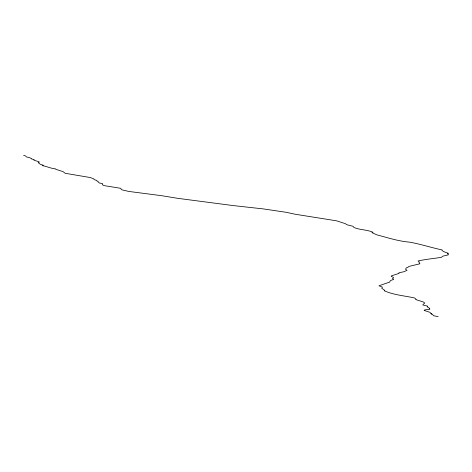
<?xml version="1.0" encoding="UTF-8"?>
<svg xmlns="http://www.w3.org/2000/svg" width="472" height="472" viewBox="0 0 472 472"><rect width="100%" height="100%" fill="white"/><g stroke="black" fill="none" stroke-linecap="round" stroke-linejoin="round"><path stroke-width="0.71" d="M438.11 316.677L433.408 315.679L432.647 314.458L431.142 314.01L431.851 313.638L430.34 313.196L430.216 312.405L424.511 310.558L424.216 310.163L425.331 309.815L429.78 309.237L429.485 308.841L429.791 308.452L427.119 306.765L427.762 306.416L427.26 305.992L422.959 305.012L423.107 304.239L424.464 303.52L424.47 302.735L423.136 301.897L415.785 299.596L416.027 299.224L414.593 297.974C404.528 295.732 393.772 295.041 384.208 290.74L384.786 290.363L381.748 288.262L382.403 287.129L378.945 285.784L389.866 281.996L389.943 281.194L390.763 280.445L393.701 279.418L392.498 278.586L393.453 277.843L393.353 277.436L391.182 276.179L391.624 275.796L399.023 273.406L398.793 272.993L399.572 272.651L404.197 271.677L406.398 270.592L407.041 270.238L405.572 269.394L406.262 267.86L407.643 267.518L408.97 266.42L419.909 263.789L419.018 262.562L419.455 262.178L418.092 260.957C425.779 259.246 433.62 258.556 441.432 257.323L442.689 256.196L448.229 254.886L448.4 254.491L447.468 253.665L448.382 253.328L443.42 251.541L441.987 250.29L442.093 249.912C431.166 247.629 420.641 244.095 409.661 242.16C398.25 241.21 387.642 237.67 376.721 234.808L371.93 232.625L373.045 232.277C367.009 229.604 360.012 230.012 353.976 227.498L353.015 226.294L347.274 224.849L345.103 223.586L336.583 220.831L295.313 214.264L286.044 212.276L263.193 208.895L232.962 205.55L177.968 198.358L161.4 195.662L128.762 191.431L122.342 189.956L121.375 189.532L120.749 188.316L104.182 185.626L102.306 184.758L102.489 183.578L99.498 183.065L97.934 181.808L98.105 181.413L96.229 180.546L96.2 180.168L94.081 179.667L93.822 178.87L90.305 177.549L65.171 173.283L63.036 171.619L55.826 169.324L55.725 168.917C51.011 168.539 46.846 166.404 42.268 165.583L43.247 165.224L40.297 164.309L38.161 162.645L39.211 162.315L39.247 161.914L33.878 160.108L34.185 159.719L31.235 158.798L31.341 158.427L29.199 157.548L26.68 157.028L25.311 155.807L23.6 155.323"/></g></svg>
